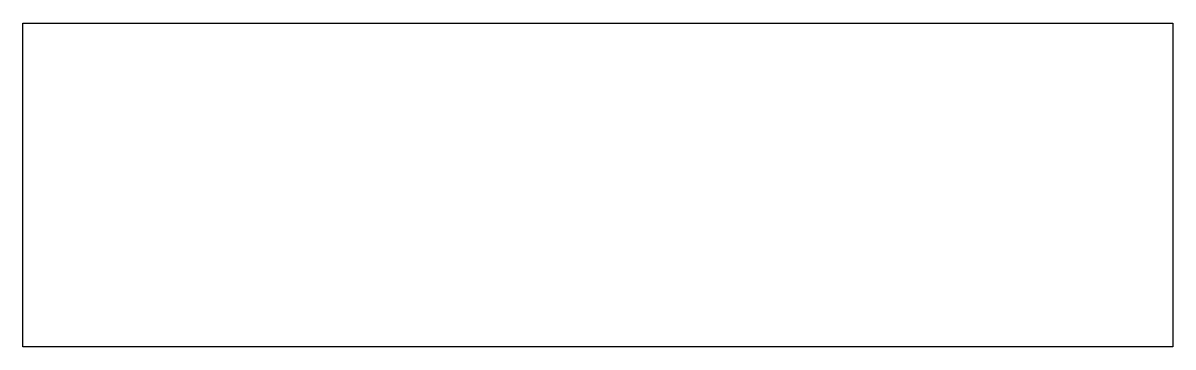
# Model space of a CAD drawing. Header units: millimetres. Extents: x 0 to 190, y 0 to 54.
import ezdxf

# ---------------------------------------------------------------- set-up
doc = ezdxf.new("R2010")
doc.units = ezdxf.units.MM

msp = doc.modelspace()

# ---------------------------------------------------------------- linework, layer by layer
msp.add_lwpolyline([(190, 53.5), (190, 0), (0, 0), (0, 0), (0, 0), (0, 53.5), (190, 53.5), (190, 53.5)], close=True)

doc.saveas('drawing.dxf')
